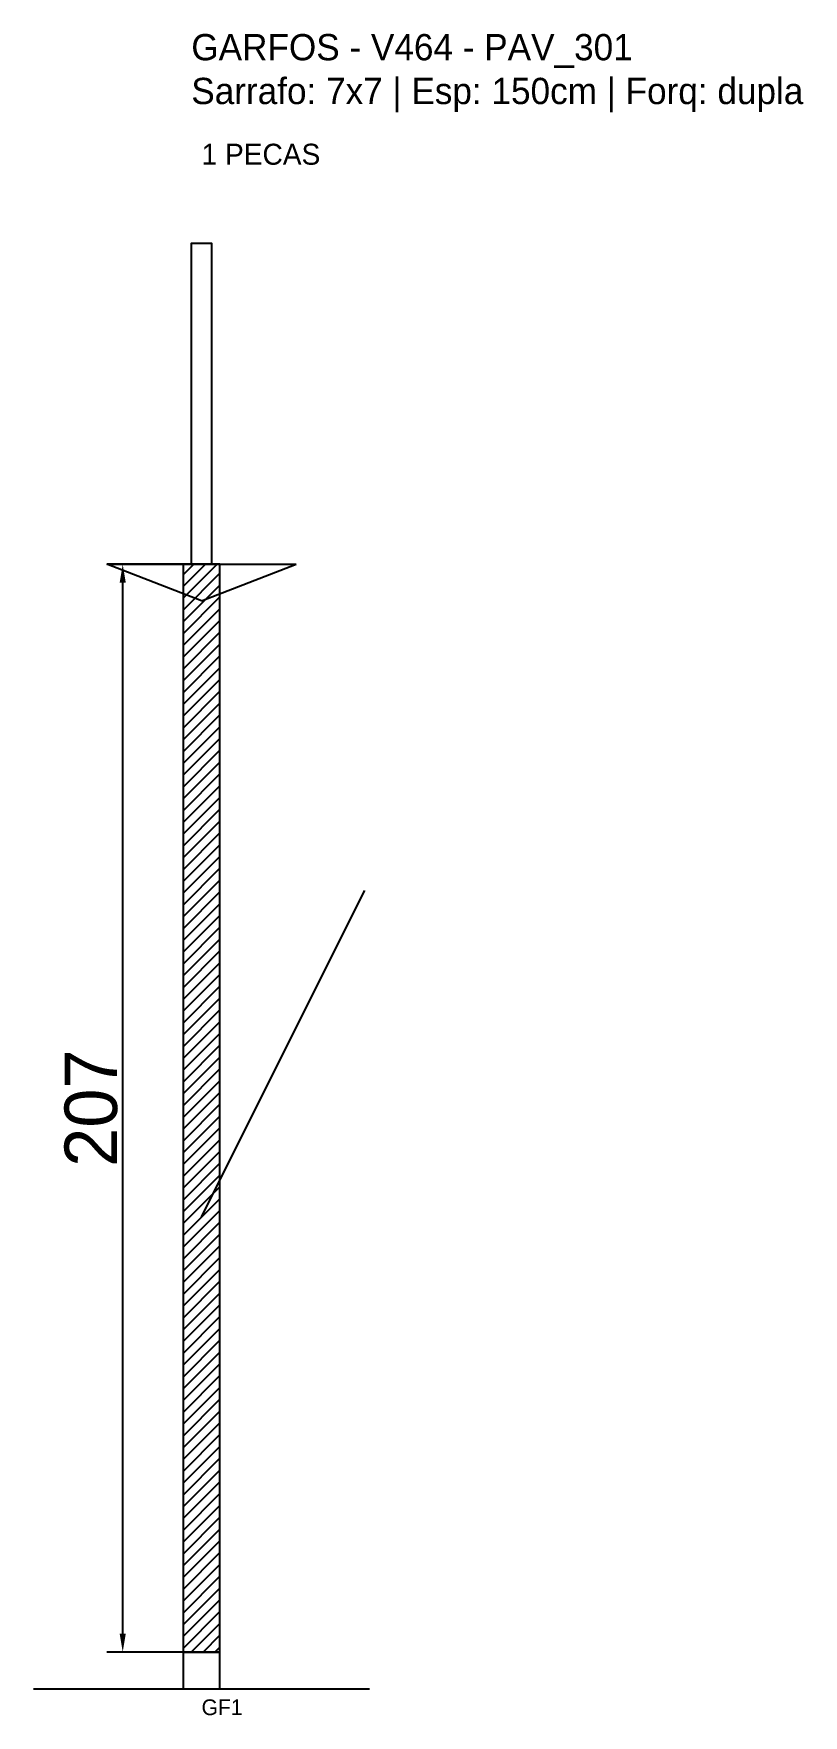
# Model space of a CAD drawing. Header units: metres. Extents: x -30 to 116, y -12 to 308.
import ezdxf

# ---------------------------------------------------------------- set-up
doc = ezdxf.new("R2010")
doc.units = ezdxf.units.M
for name, color, linetype in [('BARRA_ANCORAGEM', 1, 'Continuous'), ('COTA', 241, 'Continuous'), ('GARFOS OK', 3, 'Continuous'), ('NOME DA VIGA', 6, 'Continuous'), ('SARR_7x7', 40, 'Continuous'), ('VIGAS', 3, 'Continuous')]:
    doc.layers.add(name, color=color, linetype=linetype)
doc.dimstyles.new('EZ DXF', dxfattribs={"dimtxt": 10, "dimasz": 3.5, "dimexe": 3, "dimexo": 1.5, "dimgap": 1, "dimtad": 1, "dimdec": 1, "dimdsep": 46, "dimcen": 2.5, "dimazin": 3, "dimtfac": 1, "dimtmove": 0, "dimatfit": 3})

msp = doc.modelspace()

# ---------------------------------------------------------------- hatches: boundary and pattern name
at = {"layer": 'COTA'}
h = msp.add_hatch(dxfattribs=at)
h.set_pattern_fill('ANSI31', scale=0.5)
h.paths.add_polyline_path([(-1.55, 0), (5.45, 0), (5.45, 207), (-1.55, 207)])

# ---------------------------------------------------------------- linework, layer by layer
at = {"layer": 'BARRA_ANCORAGEM'}
msp.add_line((1.95, 82.8), (33, 144.9), dxfattribs=at)
at = {"layer": 'GARFOS OK'}
for p, q in [((1.95, 200), (-16.05, 207)), ((-16.05, 207), (19.95, 207)), ((1.95, 200), (19.95, 207))]:
    msp.add_line(p, q, dxfattribs=at)
at = {"layer": 'GARFOS OK', "linetype": 'CONTINUOUS'}
msp.add_line((-30, -7), (33.9, -7), dxfattribs=at)
at = {"layer": 'GARFOS OK'}
msp.add_lwpolyline([(-1.55, 0), (5.45, 0), (5.45, 207), (-1.55, 207), (-1.55, 0)], dxfattribs=at)
at = {"layer": 'SARR_7x7'}
msp.add_lwpolyline([(-1.55, -7), (5.45, -7), (5.45, 0), (-1.55, 0), (-1.55, -7)], dxfattribs=at)
at = {"layer": 'VIGAS'}
msp.add_lwpolyline([(0, 207), (3.9, 207), (3.9, 268), (0, 268), (0, 207)], dxfattribs=at)

# ---------------------------------------------------------------- texts
at = {"layer": 'NOME DA VIGA'}
for s, height, p in [('1 PECAS', 4, (1.95, 283)), ('GF1', 3, (1.95, -12))]:
    msp.add_text(s, height=height, dxfattribs=at).set_placement(p)
at = {"layer": 'NOME DA VIGA', "insert": (0, 293), "char_height": 5, "attachment_point": 7}
msp.add_mtext('GARFOS - V464 - PAV_301\\PSarrafo: 7x7 | Esp: 150cm | Forq: dupla', dxfattribs=at)

# ---------------------------------------------------------------- dimensions: what is measured, and where the dimension line sits
at = {"layer": 'COTA'}
msp.add_linear_dim(base=(-13.05, 0), p1=(1.95, 0), p2=(1.95, 207), angle=90, dimstyle='EZ DXF', dxfattribs=at).render()

doc.saveas('drawing.dxf')
